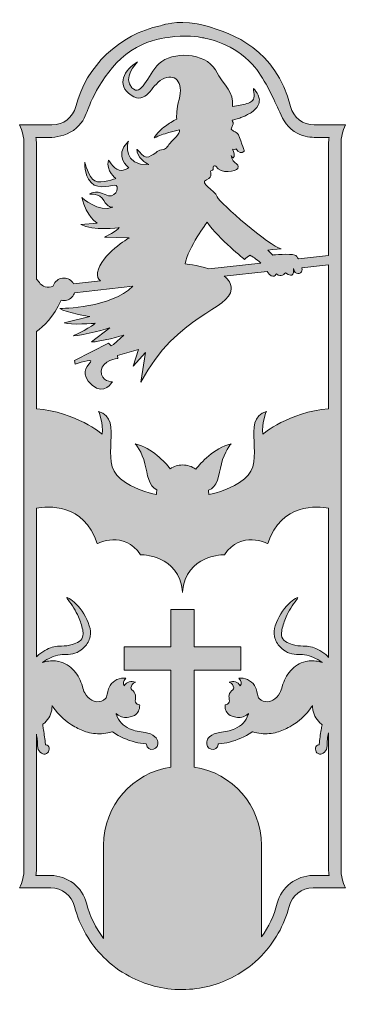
# Model space of a CAD drawing. Header units: centimetres. Extents: x 4.5 to 9.5, y -17.5 to -2.5.
import ezdxf

# ---------------------------------------------------------------- set-up
doc = ezdxf.new("R2010")
doc.units = ezdxf.units.CM
doc.header["$MEASUREMENT"] = 0
doc.layers.add('Layer 1', color=7, linetype='Continuous')

msp = doc.modelspace()

# ---------------------------------------------------------------- hatches: boundary and pattern name
at = {"layer": 'Layer 1', "true_color": 0x6870b5}
h = msp.add_hatch(color=173, dxfattribs=at)
h.dxf.hatch_style = 2
edge = h.paths.add_edge_path()
edge.add_spline(control_points=[(9.446, -9.473), (9.446, -9.473), (9.446, -8.516), (9.446, -8.516), (9.446, -8.516), (9.446, -6.267), (9.446, -6.267), (9.446, -6.267), (9.446, -6.126), (9.446, -6.126), (9.446, -6.126), (9.446, -4.412), (9.446, -4.412), (9.446, -4.311), (9.471, -4.21), (9.518, -4.12), (9.518, -4.12), (9.031, -4.12), (9.031, -4.12), (8.856, -4.12), (8.704, -4.003), (8.661, -3.833), (8.43, -2.939), (7.78, -2.708), (7.333, -2.578), (7.002, -2.482), (6.71, -2.56), (6.71, -2.56), (6.71, -2.56), (6.677, -2.573), (6.643, -2.581), (6.006, -2.713), (5.49, -3.205), (5.328, -3.833), (5.284, -4.003), (5.132, -4.12), (4.958, -4.12), (4.958, -4.12), (4.452, -4.12), (4.452, -4.12), (4.498, -4.209), (4.524, -4.31), (4.524, -4.412), (4.524, -4.412), (4.524, -6.43), (4.524, -6.43), (4.524, -6.43), (4.524, -7.434), (4.524, -7.434), (4.524, -7.434), (4.524, -8.516), (4.524, -8.516), (4.524, -8.516), (4.524, -9.474), (4.524, -9.474), (4.524, -9.474), (4.524, -15.664), (4.524, -15.664), (4.524, -15.766), (4.499, -15.866), (4.452, -15.955), (4.452, -15.955), (4.939, -15.955), (4.939, -15.955), (5.113, -15.955), (5.265, -16.073), (5.309, -16.242), (5.388, -16.549), (5.547, -16.818), (5.759, -17.03), (5.877, -17.148), (6.011, -17.247), (6.157, -17.326), (6.402, -17.458), (6.68, -17.532), (6.973, -17.533), (6.978, -17.532), (6.982, -17.532), (6.985, -17.532), (7.274, -17.531), (7.549, -17.456), (7.792, -17.326), (7.947, -17.243), (8.088, -17.135), (8.211, -17.009), (8.413, -16.8), (8.564, -16.539), (8.641, -16.242), (8.685, -16.073), (8.837, -15.955), (9.012, -15.955), (9.012, -15.955), (9.518, -15.955), (9.518, -15.955), (9.471, -15.866), (9.446, -15.765), (9.446, -15.664), (9.446, -15.664), (9.446, -9.473), (9.446, -9.473)], knot_values=[0, 0, 0, 0, 1, 1, 1, 2, 2, 2, 3, 3, 3, 4, 4, 4, 5, 5, 5, 6, 6, 6, 7, 7, 7, 8, 8, 8, 9, 9, 9, 10, 10, 10, 11, 11, 11, 12, 12, 12, 13, 13, 13, 14, 14, 14, 15, 15, 15, 16, 16, 16, 17, 17, 17, 18, 18, 18, 19, 19, 19, 20, 20, 20, 21, 21, 21, 22, 22, 22, 23, 23, 23, 24, 24, 24, 25, 25, 25, 26, 26, 26, 27, 27, 27, 28, 28, 28, 29, 29, 29, 30, 30, 30, 31, 31, 31, 32, 32, 32, 33, 33, 33, 33], degree=3, periodic=1)
edge = h.paths.add_edge_path()
edge.add_spline(control_points=[(4.958, -4.312), (5.068, -4.304), (5.217, -4.274), (5.338, -4.167), (5.449, -4.071), (5.487, -3.954), (5.514, -3.881), (5.528, -3.841), (5.75, -3.259), (6.184, -2.969), (6.409, -2.819), (6.64, -2.781), (6.761, -2.761), (7.031, -2.718), (7.245, -2.756), (7.296, -2.766), (7.392, -2.785), (7.788, -2.862), (8.071, -3.18), (8.252, -3.384), (8.388, -3.687), (8.475, -3.881), (8.525, -3.992), (8.579, -4.129), (8.721, -4.221), (8.832, -4.294), (8.951, -4.31), (9.031, -4.312), (9.031, -4.312), (9.26, -4.312), (9.26, -4.312), (9.256, -4.345), (9.254, -4.379), (9.254, -4.412), (9.254, -4.412), (9.254, -6.147), (9.254, -6.147), (9.254, -6.147), (8.786, -6.199), (8.786, -6.199), (8.769, -6.17), (8.749, -6.147), (8.727, -6.138), (8.659, -6.112), (8.388, -6.138), (8.388, -6.138), (8.388, -6.138), (8.31, -6.061), (8.31, -6.061), (8.422, -6.044), (8.515, -6.041), (8.515, -6.041), (8.339, -6), (7.565, -5.332), (7.524, -5.234), (7.484, -5.134), (7.235, -5.015), (7.356, -4.971), (7.476, -4.929), (7.396, -4.826), (7.433, -4.824), (7.468, -4.822), (7.458, -4.807), (7.459, -4.774), (7.46, -4.743), (7.5, -4.758), (7.5, -4.758), (7.583, -4.893), (7.823, -4.836), (7.842, -4.793), (7.862, -4.75), (7.84, -4.736), (7.797, -4.702), (7.76, -4.672), (7.743, -4.612), (7.74, -4.596), (7.746, -4.609), (7.769, -4.654), (7.785, -4.608), (7.803, -4.555), (7.759, -4.495), (7.759, -4.495), (7.811, -4.506), (7.819, -4.491), (7.819, -4.491), (7.844, -4.557), (7.916, -4.555), (7.936, -4.533), (7.955, -4.512), (7.941, -4.525), (7.891, -4.364), (7.841, -4.203), (7.794, -4.233), (7.768, -4.207), (7.741, -4.18), (7.73, -4.208), (7.763, -4.13), (7.778, -4.095), (7.769, -4.068), (7.754, -4.048), (7.774, -4.043), (7.794, -4.038), (7.814, -4.031), (7.814, -4.031), (7.875, -4.012), (7.875, -4.012), (7.896, -4.005), (7.916, -3.996), (7.936, -3.988), (7.956, -3.981), (7.976, -3.97), (7.996, -3.96), (7.996, -3.96), (8.027, -3.944), (8.027, -3.944), (8.037, -3.938), (8.046, -3.931), (8.056, -3.924), (8.095, -3.899), (8.134, -3.862), (8.16, -3.812), (8.173, -3.787), (8.178, -3.758), (8.178, -3.731), (8.176, -3.704), (8.17, -3.679), (8.16, -3.659), (8.14, -3.616), (8.113, -3.585), (8.085, -3.554), (8.09, -3.596), (8.099, -3.637), (8.097, -3.673), (8.096, -3.71), (8.084, -3.735), (8.064, -3.75), (8.025, -3.782), (7.952, -3.801), (7.882, -3.814), (7.842, -3.822), (7.801, -3.827), (7.76, -3.832), (7.781, -3.601), (7.645, -3.532), (7.495, -3.267), (7.335, -2.986), (6.817, -2.98), (6.624, -3.168), (6.43, -3.355), (6.354, -3.697), (6.199, -3.543), (6.052, -3.396), (6.266, -3.163), (6.286, -3.142), (6.082, -3.258), (5.946, -3.505), (6.188, -3.659), (6.43, -3.813), (6.486, -3.515), (6.673, -3.41), (6.861, -3.306), (7.005, -3.449), (6.933, -3.725), (6.893, -3.876), (6.891, -3.972), (6.895, -4.028), (6.834, -4.06), (6.775, -4.096), (6.72, -4.137), (6.686, -4.163), (6.653, -4.189), (6.625, -4.221), (6.595, -4.251), (6.567, -4.283), (6.546, -4.32), (6.622, -4.285), (6.696, -4.26), (6.772, -4.238), (6.828, -4.221), (6.884, -4.207), (6.94, -4.193), (6.946, -4.27), (6.838, -4.342), (6.792, -4.4), (6.743, -4.462), (6.731, -4.496), (6.659, -4.506), (6.588, -4.518), (6.57, -4.566), (6.464, -4.614), (6.357, -4.662), (6.25, -4.403), (6.28, -4.534), (6.281, -4.537), (6.282, -4.539), (6.282, -4.542), (6.316, -4.668), (6.464, -4.734), (6.464, -4.734), (6.053, -4.756), (6.136, -4.403), (6.144, -4.373), (5.908, -4.611), (6.151, -4.781), (6.151, -4.781), (6.151, -4.781), (6.139, -4.806), (6.041, -4.825), (5.941, -4.844), (5.837, -4.665), (5.837, -4.665), (5.788, -4.837), (5.95, -4.95), (5.95, -4.95), (5.95, -4.95), (5.726, -5.038), (5.624, -4.988), (5.522, -4.938), (5.468, -4.696), (5.468, -4.696), (5.468, -4.696), (5.448, -4.881), (5.566, -5.013), (5.684, -5.144), (5.906, -5.031), (5.956, -5.06), (6.007, -5.088), (5.943, -5.286), (5.782, -5.201), (5.622, -5.116), (5.544, -5.194), (5.544, -5.194), (5.544, -5.194), (5.699, -5.169), (5.765, -5.294), (5.821, -5.402), (5.887, -5.399), (5.905, -5.397), (5.69, -5.488), (5.42, -5.247), (5.42, -5.247), (5.494, -5.545), (5.66, -5.644), (5.66, -5.644), (5.66, -5.644), (5.408, -5.665), (5.408, -5.665), (5.586, -5.768), (6.003, -5.711), (6.003, -5.711), (5.987, -5.756), (5.772, -5.863), (5.772, -5.863), (5.772, -5.863), (6.156, -5.871), (6.156, -5.871), (6.156, -5.871), (5.722, -6.124), (5.666, -6.407), (5.654, -6.467), (5.674, -6.509), (5.713, -6.538), (5.713, -6.538), (5.295, -6.584), (5.295, -6.584), (5.295, -6.584), (5.294, -6.583), (5.294, -6.583), (5.263, -6.528), (5.205, -6.496), (5.143, -6.496), (5.08, -6.496), (5.023, -6.528), (4.991, -6.583), (4.984, -6.596), (4.978, -6.609), (4.974, -6.625), (4.934, -6.638), (4.892, -6.644), (4.851, -6.631), (4.786, -6.611), (4.765, -6.56), (4.716, -6.511), (4.716, -6.511), (4.716, -4.412), (4.716, -4.412), (4.716, -4.379), (4.714, -4.345), (4.709, -4.312), (4.709, -4.312), (4.958, -4.312), (4.958, -4.312)], knot_values=[0, 0, 0, 0, 1, 1, 1, 2, 2, 2, 3, 3, 3, 4, 4, 4, 5, 5, 5, 6, 6, 6, 7, 7, 7, 8, 8, 8, 9, 9, 9, 10, 10, 10, 11, 11, 11, 12, 12, 12, 13, 13, 13, 14, 14, 14, 15, 15, 15, 16, 16, 16, 17, 17, 17, 18, 18, 18, 19, 19, 19, 20, 20, 20, 21, 21, 21, 22, 22, 22, 23, 23, 23, 24, 24, 24, 25, 25, 25, 26, 26, 26, 27, 27, 27, 28, 28, 28, 29, 29, 29, 30, 30, 30, 31, 31, 31, 32, 32, 32, 33, 33, 33, 34, 34, 34, 35, 35, 35, 36, 36, 36, 37, 37, 37, 38, 38, 38, 39, 39, 39, 40, 40, 40, 41, 41, 41, 42, 42, 42, 43, 43, 43, 44, 44, 44, 45, 45, 45, 46, 46, 46, 47, 47, 47, 48, 48, 48, 49, 49, 49, 50, 50, 50, 51, 51, 51, 52, 52, 52, 53, 53, 53, 54, 54, 54, 55, 55, 55, 56, 56, 56, 57, 57, 57, 58, 58, 58, 59, 59, 59, 60, 60, 60, 61, 61, 61, 62, 62, 62, 63, 63, 63, 64, 64, 64, 65, 65, 65, 66, 66, 66, 67, 67, 67, 68, 68, 68, 69, 69, 69, 70, 70, 70, 71, 71, 71, 72, 72, 72, 73, 73, 73, 74, 74, 74, 75, 75, 75, 76, 76, 76, 77, 77, 77, 78, 78, 78, 79, 79, 79, 80, 80, 80, 81, 81, 81, 82, 82, 82, 83, 83, 83, 84, 84, 84, 85, 85, 85, 86, 86, 86, 87, 87, 87, 88, 88, 88, 89, 89, 89, 90, 90, 90, 91, 91, 91, 92, 92, 92, 93, 93, 93, 94, 94, 94, 95, 95, 95, 96, 96, 96, 97, 97, 97, 97], degree=3, periodic=1)
edge = h.paths.add_edge_path()
edge.add_spline(control_points=[(8.199, -6.264), (8.199, -6.264), (7.394, -6.352), (7.394, -6.352), (7.211, -6.294), (7.024, -6.275), (7.024, -6.275), (7.074, -6.022), (7.366, -5.63), (7.366, -5.63), (7.556, -5.895), (7.949, -6.206), (7.949, -6.206), (7.971, -6.181), (8.001, -6.16), (8.036, -6.141), (8.061, -6.155), (8.131, -6.198), (8.199, -6.264)], knot_values=[0, 0, 0, 0, 1, 1, 1, 2, 2, 2, 3, 3, 3, 4, 4, 4, 5, 5, 5, 6, 6, 6, 6], degree=3, periodic=1)
edge = h.paths.add_edge_path()
edge.add_spline(control_points=[(4.716, -7.326), (4.83, -7.247), (4.981, -7.104), (5.099, -6.838), (5.113, -6.842), (5.127, -6.844), (5.143, -6.844), (5.205, -6.844), (5.263, -6.811), (5.294, -6.757), (5.301, -6.746), (5.305, -6.734), (5.309, -6.722), (5.309, -6.722), (6.216, -6.623), (6.216, -6.623), (5.872, -6.962), (5.112, -6.966), (5.079, -6.966), (5.176, -7.032), (5.546, -7.092), (5.546, -7.092), (5.546, -7.092), (5.149, -7.191), (5.149, -7.191), (5.232, -7.226), (5.629, -7.197), (5.629, -7.197), (5.616, -7.233), (5.294, -7.39), (5.294, -7.39), (5.435, -7.39), (5.857, -7.269), (5.857, -7.269), (5.857, -7.269), (5.573, -7.484), (5.573, -7.484), (5.693, -7.491), (6.073, -7.381), (6.073, -7.381), (6.073, -7.381), (5.916, -7.526), (5.916, -7.526), (5.916, -7.526), (5.877, -7.545), (5.877, -7.545), (5.877, -7.545), (5.838, -7.506), (5.838, -7.506), (5.838, -7.506), (5.306, -7.775), (5.306, -7.775), (5.306, -7.775), (5.321, -7.832), (5.321, -7.832), (5.321, -7.832), (5.615, -7.723), (5.554, -7.801), (5.494, -7.88), (5.391, -7.983), (5.581, -8.155), (5.772, -8.326), (5.896, -8.105), (5.896, -8.105), (5.896, -8.105), (5.716, -8.103), (5.724, -7.935), (5.732, -7.768), (5.981, -7.742), (5.981, -7.742), (5.981, -7.742), (5.978, -7.695), (5.978, -7.695), (5.978, -7.695), (6.301, -7.604), (6.301, -7.604), (6.301, -7.604), (6.219, -7.861), (6.219, -7.861), (6.219, -7.861), (6.408, -7.65), (6.408, -7.65), (6.408, -7.65), (6.338, -8.11), (6.338, -8.11), (6.905, -7.046), (7.724, -6.99), (7.741, -6.667), (7.745, -6.585), (7.7, -6.519), (7.631, -6.467), (7.631, -6.467), (8.301, -6.392), (8.301, -6.392), (8.389, -6.536), (8.446, -6.427), (8.446, -6.427), (8.515, -6.502), (8.582, -6.413), (8.582, -6.413), (8.723, -6.519), (8.712, -6.38), (8.707, -6.347), (8.707, -6.347), (8.708, -6.347), (8.708, -6.347), (8.731, -6.459), (8.826, -6.431), (8.839, -6.383), (8.842, -6.371), (8.841, -6.354), (8.837, -6.334), (8.837, -6.334), (9.254, -6.288), (9.254, -6.288), (9.254, -6.288), (9.254, -8.521), (9.254, -8.521), (8.639, -8.573), (8.233, -8.915), (8.233, -8.915), (8.207, -8.755), (8.288, -8.563), (8.288, -8.563), (7.874, -8.691), (8.302, -9.336), (7.948, -9.608), (7.739, -9.769), (7.53, -9.829), (7.393, -9.851), (7.392, -9.828), (7.39, -9.806), (7.387, -9.785), (7.526, -9.749), (7.551, -9.545), (7.59, -9.378), (7.632, -9.192), (7.74, -9.065), (7.74, -9.065), (7.467, -9.139), (7.271, -9.359), (7.191, -9.459), (7.131, -9.418), (7.061, -9.394), (6.986, -9.394), (6.917, -9.394), (6.851, -9.415), (6.793, -9.452), (6.711, -9.347), (6.517, -9.137), (6.251, -9.065), (6.251, -9.065), (6.36, -9.192), (6.402, -9.378), (6.438, -9.538), (6.463, -9.731), (6.588, -9.779), (6.583, -9.803), (6.581, -9.827), (6.581, -9.851), (6.444, -9.83), (6.233, -9.77), (6.022, -9.608), (5.668, -9.336), (6.096, -8.691), (5.682, -8.563), (5.682, -8.563), (5.763, -8.755), (5.737, -8.915), (5.737, -8.915), (5.331, -8.573), (4.716, -8.521), (4.716, -8.521), (4.716, -7.326), (4.716, -7.326)], knot_values=[0, 0, 0, 0, 1, 1, 1, 2, 2, 2, 3, 3, 3, 4, 4, 4, 5, 5, 5, 6, 6, 6, 7, 7, 7, 8, 8, 8, 9, 9, 9, 10, 10, 10, 11, 11, 11, 12, 12, 12, 13, 13, 13, 14, 14, 14, 15, 15, 15, 16, 16, 16, 17, 17, 17, 18, 18, 18, 19, 19, 19, 20, 20, 20, 21, 21, 21, 22, 22, 22, 23, 23, 23, 24, 24, 24, 25, 25, 25, 26, 26, 26, 27, 27, 27, 28, 28, 28, 29, 29, 29, 30, 30, 30, 31, 31, 31, 32, 32, 32, 33, 33, 33, 34, 34, 34, 35, 35, 35, 36, 36, 36, 37, 37, 37, 38, 38, 38, 39, 39, 39, 40, 40, 40, 41, 41, 41, 42, 42, 42, 43, 43, 43, 44, 44, 44, 45, 45, 45, 46, 46, 46, 47, 47, 47, 48, 48, 48, 49, 49, 49, 50, 50, 50, 51, 51, 51, 52, 52, 52, 53, 53, 53, 54, 54, 54, 55, 55, 55, 56, 56, 56, 57, 57, 57, 58, 58, 58, 58], degree=3, periodic=1)
edge = h.paths.add_edge_path()
edge.add_spline(control_points=[(9.012, -15.763), (8.75, -15.763), (8.521, -15.941), (8.456, -16.194), (8.406, -16.386), (8.322, -16.562), (8.211, -16.714), (8.211, -16.714), (8.211, -15.293), (8.211, -15.293), (8.211, -14.678), (7.757, -14.168), (7.166, -14.08), (7.166, -14.08), (7.166, -12.578), (7.166, -12.578), (7.166, -12.578), (7.89, -12.578), (7.89, -12.578), (7.89, -12.578), (7.89, -12.216), (7.89, -12.216), (7.89, -12.216), (7.166, -12.216), (7.166, -12.216), (7.166, -12.216), (7.166, -11.638), (7.166, -11.638), (7.166, -11.638), (6.804, -11.638), (6.804, -11.638), (6.804, -11.638), (6.804, -12.216), (6.804, -12.216), (6.804, -12.216), (6.08, -12.216), (6.08, -12.216), (6.08, -12.216), (6.08, -12.578), (6.08, -12.578), (6.08, -12.578), (6.804, -12.578), (6.804, -12.578), (6.804, -12.578), (6.804, -14.08), (6.804, -14.08), (6.213, -14.168), (5.759, -14.678), (5.759, -15.293), (5.759, -15.293), (5.759, -16.738), (5.759, -16.738), (5.638, -16.58), (5.547, -16.396), (5.495, -16.194), (5.429, -15.941), (5.2, -15.763), (4.939, -15.763), (4.939, -15.763), (4.709, -15.763), (4.709, -15.763), (4.714, -15.731), (4.716, -15.697), (4.716, -15.664), (4.716, -15.664), (4.716, -13.572), (4.716, -13.572), (4.722, -13.597), (4.727, -13.623), (4.729, -13.65), (4.733, -13.694), (4.732, -13.738), (4.739, -13.781), (4.745, -13.819), (4.762, -13.848), (4.797, -13.866), (4.808, -13.872), (4.82, -13.875), (4.832, -13.879), (4.839, -13.879), (4.847, -13.879), (4.854, -13.879), (4.867, -13.874), (4.881, -13.871), (4.891, -13.859), (4.908, -13.837), (4.916, -13.812), (4.913, -13.784), (4.91, -13.758), (4.893, -13.741), (4.867, -13.737), (4.859, -13.736), (4.857, -13.734), (4.856, -13.726), (4.849, -13.651), (4.839, -13.577), (4.827, -13.503), (4.822, -13.477), (4.818, -13.452), (4.814, -13.426), (4.813, -13.42), (4.813, -13.416), (4.819, -13.413), (4.892, -13.359), (4.938, -13.287), (4.954, -13.197), (4.958, -13.174), (4.959, -13.152), (4.959, -13.127), (4.965, -13.135), (4.97, -13.14), (4.974, -13.147), (5.063, -13.277), (5.176, -13.38), (5.314, -13.456), (5.377, -13.491), (5.442, -13.522), (5.512, -13.541), (5.594, -13.563), (5.676, -13.569), (5.76, -13.56), (5.803, -13.555), (5.845, -13.547), (5.886, -13.534), (5.895, -13.531), (5.9, -13.534), (5.906, -13.538), (6.011, -13.611), (6.126, -13.663), (6.251, -13.694), (6.306, -13.707), (6.361, -13.716), (6.416, -13.719), (6.422, -13.72), (6.426, -13.72), (6.426, -13.728), (6.427, -13.791), (6.479, -13.819), (6.534, -13.803), (6.587, -13.787), (6.608, -13.743), (6.603, -13.69), (6.6, -13.657), (6.582, -13.632), (6.558, -13.612), (6.514, -13.574), (6.464, -13.552), (6.407, -13.545), (6.323, -13.536), (6.241, -13.518), (6.164, -13.485), (6.063, -13.442), (5.994, -13.368), (5.958, -13.264), (5.957, -13.26), (5.954, -13.256), (5.956, -13.251), (5.969, -13.262), (5.981, -13.273), (5.996, -13.281), (6.052, -13.314), (6.111, -13.321), (6.174, -13.302), (6.195, -13.295), (6.218, -13.291), (6.238, -13.279), (6.295, -13.243), (6.321, -13.19), (6.32, -13.124), (6.319, -13.118), (6.317, -13.116), (6.313, -13.115), (6.302, -13.113), (6.292, -13.109), (6.282, -13.103), (6.256, -13.088), (6.247, -13.065), (6.253, -13.031), (6.257, -13.01), (6.26, -12.988), (6.255, -12.967), (6.248, -12.931), (6.226, -12.904), (6.198, -12.883), (6.185, -12.874), (6.183, -12.865), (6.185, -12.851), (6.19, -12.811), (6.211, -12.783), (6.249, -12.767), (6.25, -12.766), (6.251, -12.765), (6.255, -12.764), (6.221, -12.751), (6.189, -12.748), (6.157, -12.758), (6.124, -12.768), (6.1, -12.79), (6.082, -12.818), (6.057, -12.786), (6.063, -12.747), (6.103, -12.704), (6.091, -12.703), (6.081, -12.702), (6.072, -12.702), (5.975, -12.7), (5.883, -12.758), (5.845, -12.847), (5.834, -12.874), (5.828, -12.903), (5.82, -12.932), (5.813, -12.957), (5.805, -12.983), (5.798, -13.008), (5.797, -13.012), (5.795, -13.016), (5.792, -13.019), (5.751, -13.051), (5.706, -13.07), (5.653, -13.067), (5.626, -13.065), (5.602, -13.056), (5.578, -13.043), (5.531, -13.016), (5.492, -12.98), (5.467, -12.931), (5.45, -12.899), (5.439, -12.864), (5.43, -12.829), (5.405, -12.738), (5.364, -12.657), (5.302, -12.586), (5.238, -12.514), (5.161, -12.463), (5.066, -12.442), (4.996, -12.426), (4.926, -12.429), (4.857, -12.445), (4.841, -12.449), (4.826, -12.454), (4.809, -12.457), (4.812, -12.455), (4.815, -12.453), (4.817, -12.451), (4.899, -12.394), (4.988, -12.356), (5.086, -12.34), (5.127, -12.333), (5.168, -12.332), (5.209, -12.332), (5.311, -12.332), (5.393, -12.289), (5.463, -12.218), (5.507, -12.173), (5.537, -12.12), (5.55, -12.057), (5.561, -12), (5.556, -11.943), (5.538, -11.888), (5.494, -11.758), (5.427, -11.642), (5.328, -11.547), (5.296, -11.516), (5.263, -11.487), (5.224, -11.464), (5.217, -11.46), (5.209, -11.456), (5.201, -11.453), (5.197, -11.452), (5.194, -11.451), (5.191, -11.453), (5.188, -11.456), (5.191, -11.46), (5.192, -11.463), (5.197, -11.47), (5.203, -11.478), (5.208, -11.486), (5.272, -11.568), (5.328, -11.655), (5.37, -11.752), (5.398, -11.817), (5.422, -11.883), (5.435, -11.954), (5.44, -11.982), (5.442, -12.01), (5.44, -12.038), (5.437, -12.08), (5.415, -12.11), (5.381, -12.132), (5.349, -12.154), (5.311, -12.165), (5.274, -12.178), (5.219, -12.196), (5.163, -12.205), (5.104, -12.203), (5.025, -12.2), (4.951, -12.221), (4.88, -12.255), (4.836, -12.276), (4.794, -12.303), (4.755, -12.334), (4.74, -12.346), (4.729, -12.36), (4.716, -12.373), (4.716, -12.373), (4.716, -10.064), (4.716, -10.064), (4.887, -10.032), (5.454, -9.981), (5.661, -10.614), (5.661, -10.614), (6.079, -10.4), (6.334, -10.787), (6.334, -10.787), (6.932, -10.778), (6.985, -11.362), (6.985, -11.362), (6.985, -11.367), (6.985, -11.367), (6.985, -11.369), (6.985, -11.371), (6.985, -11.373), (6.985, -11.373), (6.985, -11.362), (6.985, -11.362), (7.038, -10.778), (7.636, -10.787), (7.636, -10.787), (7.891, -10.4), (8.309, -10.614), (8.309, -10.614), (8.516, -9.98), (9.085, -10.033), (9.254, -10.064), (9.254, -10.064), (9.254, -12.379), (9.254, -12.379), (9.239, -12.364), (9.226, -12.348), (9.209, -12.334), (9.171, -12.303), (9.129, -12.276), (9.084, -12.255), (9.013, -12.221), (8.939, -12.2), (8.86, -12.203), (8.802, -12.205), (8.745, -12.196), (8.69, -12.178), (8.653, -12.165), (8.616, -12.154), (8.583, -12.132), (8.549, -12.11), (8.527, -12.08), (8.524, -12.038), (8.522, -12.01), (8.524, -11.982), (8.529, -11.954), (8.542, -11.883), (8.566, -11.817), (8.594, -11.752), (8.636, -11.655), (8.692, -11.568), (8.756, -11.486), (8.762, -11.478), (8.767, -11.47), (8.772, -11.463), (8.773, -11.46), (8.776, -11.456), (8.773, -11.453), (8.771, -11.451), (8.767, -11.452), (8.764, -11.453), (8.755, -11.456), (8.747, -11.46), (8.74, -11.464), (8.701, -11.487), (8.668, -11.516), (8.636, -11.547), (8.537, -11.642), (8.47, -11.758), (8.426, -11.888), (8.408, -11.943), (8.403, -12), (8.414, -12.057), (8.427, -12.12), (8.457, -12.173), (8.501, -12.218), (8.571, -12.289), (8.653, -12.332), (8.755, -12.332), (8.796, -12.332), (8.838, -12.333), (8.879, -12.34), (8.976, -12.356), (9.065, -12.394), (9.147, -12.451), (9.15, -12.453), (9.152, -12.455), (9.155, -12.457), (9.139, -12.454), (9.123, -12.449), (9.107, -12.445), (9.038, -12.429), (8.968, -12.426), (8.898, -12.442), (8.803, -12.463), (8.726, -12.514), (8.663, -12.586), (8.601, -12.657), (8.559, -12.738), (8.534, -12.829), (8.525, -12.864), (8.514, -12.899), (8.497, -12.931), (8.472, -12.98), (8.433, -13.016), (8.386, -13.043), (8.363, -13.056), (8.338, -13.065), (8.311, -13.067), (8.258, -13.07), (8.213, -13.051), (8.173, -13.019), (8.169, -13.016), (8.167, -13.012), (8.166, -13.008), (8.159, -12.983), (8.151, -12.957), (8.144, -12.932), (8.136, -12.903), (8.13, -12.874), (8.119, -12.847), (8.081, -12.758), (7.989, -12.7), (7.893, -12.702), (7.883, -12.702), (7.873, -12.703), (7.862, -12.704), (7.901, -12.747), (7.908, -12.786), (7.882, -12.818), (7.864, -12.79), (7.84, -12.768), (7.807, -12.758), (7.775, -12.748), (7.743, -12.751), (7.71, -12.764), (7.713, -12.765), (7.714, -12.766), (7.716, -12.767), (7.753, -12.783), (7.774, -12.811), (7.78, -12.851), (7.782, -12.865), (7.779, -12.874), (7.767, -12.883), (7.738, -12.904), (7.716, -12.931), (7.709, -12.967), (7.704, -12.988), (7.708, -13.01), (7.711, -13.031), (7.717, -13.065), (7.708, -13.088), (7.682, -13.103), (7.673, -13.109), (7.662, -13.113), (7.651, -13.115), (7.647, -13.116), (7.645, -13.118), (7.645, -13.124), (7.643, -13.19), (7.669, -13.243), (7.726, -13.279), (7.746, -13.291), (7.769, -13.295), (7.791, -13.302), (7.853, -13.321), (7.912, -13.314), (7.968, -13.281), (7.983, -13.273), (7.996, -13.262), (8.009, -13.251), (8.01, -13.256), (8.007, -13.26), (8.006, -13.264), (7.97, -13.368), (7.901, -13.442), (7.8, -13.485), (7.723, -13.518), (7.641, -13.536), (7.558, -13.545), (7.5, -13.552), (7.45, -13.574), (7.406, -13.612), (7.382, -13.632), (7.364, -13.657), (7.361, -13.69), (7.356, -13.743), (7.377, -13.787), (7.43, -13.803), (7.486, -13.819), (7.537, -13.791), (7.538, -13.728), (7.538, -13.72), (7.542, -13.72), (7.548, -13.719), (7.603, -13.716), (7.659, -13.707), (7.713, -13.694), (7.838, -13.663), (7.953, -13.611), (8.059, -13.538), (8.064, -13.534), (8.07, -13.531), (8.078, -13.534), (8.119, -13.547), (8.161, -13.555), (8.204, -13.56), (8.288, -13.569), (8.37, -13.563), (8.452, -13.541), (8.522, -13.522), (8.587, -13.491), (8.65, -13.456), (8.788, -13.38), (8.901, -13.277), (8.99, -13.147), (8.994, -13.14), (8.999, -13.135), (9.005, -13.127), (9.005, -13.152), (9.006, -13.174), (9.01, -13.197), (9.026, -13.287), (9.072, -13.359), (9.145, -13.413), (9.151, -13.416), (9.152, -13.42), (9.151, -13.426), (9.146, -13.452), (9.142, -13.477), (9.138, -13.503), (9.125, -13.577), (9.116, -13.651), (9.108, -13.726), (9.107, -13.734), (9.105, -13.736), (9.097, -13.737), (9.072, -13.741), (9.054, -13.758), (9.051, -13.784), (9.048, -13.812), (9.056, -13.837), (9.073, -13.859), (9.083, -13.871), (9.097, -13.874), (9.11, -13.879), (9.117, -13.879), (9.125, -13.879), (9.132, -13.879), (9.144, -13.875), (9.156, -13.872), (9.167, -13.866), (9.202, -13.848), (9.22, -13.819), (9.226, -13.781), (9.232, -13.738), (9.231, -13.694), (9.235, -13.65), (9.238, -13.615), (9.245, -13.581), (9.254, -13.549), (9.254, -13.549), (9.254, -15.664), (9.254, -15.664), (9.254, -15.697), (9.256, -15.73), (9.26, -15.763), (9.26, -15.763), (9.012, -15.763), (9.012, -15.763)], knot_values=[0, 0, 0, 0, 1, 1, 1, 2, 2, 2, 3, 3, 3, 4, 4, 4, 5, 5, 5, 6, 6, 6, 7, 7, 7, 8, 8, 8, 9, 9, 9, 10, 10, 10, 11, 11, 11, 12, 12, 12, 13, 13, 13, 14, 14, 14, 15, 15, 15, 16, 16, 16, 17, 17, 17, 18, 18, 18, 19, 19, 19, 20, 20, 20, 21, 21, 21, 22, 22, 22, 23, 23, 23, 24, 24, 24, 25, 25, 25, 26, 26, 26, 27, 27, 27, 28, 28, 28, 29, 29, 29, 30, 30, 30, 31, 31, 31, 32, 32, 32, 33, 33, 33, 34, 34, 34, 35, 35, 35, 36, 36, 36, 37, 37, 37, 38, 38, 38, 39, 39, 39, 40, 40, 40, 41, 41, 41, 42, 42, 42, 43, 43, 43, 44, 44, 44, 45, 45, 45, 46, 46, 46, 47, 47, 47, 48, 48, 48, 49, 49, 49, 50, 50, 50, 51, 51, 51, 52, 52, 52, 53, 53, 53, 54, 54, 54, 55, 55, 55, 56, 56, 56, 57, 57, 57, 58, 58, 58, 59, 59, 59, 60, 60, 60, 61, 61, 61, 62, 62, 62, 63, 63, 63, 64, 64, 64, 65, 65, 65, 66, 66, 66, 67, 67, 67, 68, 68, 68, 69, 69, 69, 70, 70, 70, 71, 71, 71, 72, 72, 72, 73, 73, 73, 74, 74, 74, 75, 75, 75, 76, 76, 76, 77, 77, 77, 78, 78, 78, 79, 79, 79, 80, 80, 80, 81, 81, 81, 82, 82, 82, 83, 83, 83, 84, 84, 84, 85, 85, 85, 86, 86, 86, 87, 87, 87, 88, 88, 88, 89, 89, 89, 90, 90, 90, 91, 91, 91, 92, 92, 92, 93, 93, 93, 94, 94, 94, 95, 95, 95, 96, 96, 96, 97, 97, 97, 98, 98, 98, 99, 99, 99, 100, 100, 100, 101, 101, 101, 102, 102, 102, 103, 103, 103, 104, 104, 104, 105, 105, 105, 106, 106, 106, 107, 107, 107, 108, 108, 108, 109, 109, 109, 110, 110, 110, 111, 111, 111, 112, 112, 112, 113, 113, 113, 114, 114, 114, 115, 115, 115, 116, 116, 116, 117, 117, 117, 118, 118, 118, 119, 119, 119, 120, 120, 120, 121, 121, 121, 122, 122, 122, 123, 123, 123, 124, 124, 124, 125, 125, 125, 126, 126, 126, 127, 127, 127, 128, 128, 128, 129, 129, 129, 130, 130, 130, 131, 131, 131, 132, 132, 132, 133, 133, 133, 134, 134, 134, 135, 135, 135, 136, 136, 136, 137, 137, 137, 138, 138, 138, 139, 139, 139, 140, 140, 140, 141, 141, 141, 142, 142, 142, 143, 143, 143, 144, 144, 144, 145, 145, 145, 146, 146, 146, 147, 147, 147, 148, 148, 148, 149, 149, 149, 150, 150, 150, 151, 151, 151, 152, 152, 152, 153, 153, 153, 154, 154, 154, 155, 155, 155, 156, 156, 156, 157, 157, 157, 158, 158, 158, 159, 159, 159, 160, 160, 160, 161, 161, 161, 162, 162, 162, 163, 163, 163, 164, 164, 164, 165, 165, 165, 166, 166, 166, 167, 167, 167, 168, 168, 168, 169, 169, 169, 170, 170, 170, 171, 171, 171, 172, 172, 172, 173, 173, 173, 174, 174, 174, 175, 175, 175, 176, 176, 176, 177, 177, 177, 178, 178, 178, 179, 179, 179, 180, 180, 180, 181, 181, 181, 182, 182, 182, 183, 183, 183, 184, 184, 184, 185, 185, 185, 186, 186, 186, 187, 187, 187, 188, 188, 188, 189, 189, 189, 190, 190, 190, 191, 191, 191, 192, 192, 192, 193, 193, 193, 194, 194, 194, 194], degree=3, periodic=1)

# ---------------------------------------------------------------- linework, layer by layer
at = {"layer": 'Layer 1', "lineweight": 0}
for points, knots in [([(9.446, -9.473), (9.446, -9.473), (9.446, -8.516), (9.446, -8.516), (9.446, -8.516), (9.446, -6.267), (9.446, -6.267), (9.446, -6.267), (9.446, -6.126), (9.446, -6.126), (9.446, -6.126), (9.446, -4.412), (9.446, -4.412), (9.446, -4.311), (9.471, -4.21), (9.518, -4.12), (9.518, -4.12), (9.031, -4.12), (9.031, -4.12), (8.856, -4.12), (8.704, -4.003), (8.661, -3.833), (8.43, -2.939), (7.78, -2.708), (7.333, -2.578), (7.002, -2.482), (6.71, -2.56), (6.71, -2.56), (6.71, -2.56), (6.677, -2.573), (6.643, -2.581), (6.006, -2.713), (5.49, -3.205), (5.328, -3.833), (5.284, -4.003), (5.132, -4.12), (4.958, -4.12), (4.958, -4.12), (4.452, -4.12), (4.452, -4.12), (4.498, -4.209), (4.524, -4.31), (4.524, -4.412), (4.524, -4.412), (4.524, -6.43), (4.524, -6.43), (4.524, -6.43), (4.524, -7.434), (4.524, -7.434), (4.524, -7.434), (4.524, -8.516), (4.524, -8.516), (4.524, -8.516), (4.524, -9.474), (4.524, -9.474), (4.524, -9.474), (4.524, -15.664), (4.524, -15.664), (4.524, -15.766), (4.499, -15.866), (4.452, -15.955), (4.452, -15.955), (4.939, -15.955), (4.939, -15.955), (5.113, -15.955), (5.265, -16.073), (5.309, -16.242), (5.388, -16.549), (5.547, -16.818), (5.759, -17.03), (5.877, -17.148), (6.011, -17.247), (6.157, -17.326), (6.402, -17.458), (6.68, -17.532), (6.973, -17.533), (6.978, -17.532), (6.982, -17.532), (6.985, -17.532), (7.274, -17.531), (7.549, -17.456), (7.792, -17.326), (7.947, -17.243), (8.088, -17.135), (8.211, -17.009), (8.413, -16.8), (8.564, -16.539), (8.641, -16.242), (8.685, -16.073), (8.837, -15.955), (9.012, -15.955), (9.012, -15.955), (9.518, -15.955), (9.518, -15.955), (9.471, -15.866), (9.446, -15.765), (9.446, -15.664), (9.446, -15.664), (9.446, -9.473), (9.446, -9.473)], [0, 0, 0, 0, 1, 1, 1, 2, 2, 2, 3, 3, 3, 4, 4, 4, 5, 5, 5, 6, 6, 6, 7, 7, 7, 8, 8, 8, 9, 9, 9, 10, 10, 10, 11, 11, 11, 12, 12, 12, 13, 13, 13, 14, 14, 14, 15, 15, 15, 16, 16, 16, 17, 17, 17, 18, 18, 18, 19, 19, 19, 20, 20, 20, 21, 21, 21, 22, 22, 22, 23, 23, 23, 24, 24, 24, 25, 25, 25, 26, 26, 26, 27, 27, 27, 28, 28, 28, 29, 29, 29, 30, 30, 30, 31, 31, 31, 32, 32, 32, 33, 33, 33, 33]), ([(4.958, -4.312), (5.068, -4.304), (5.217, -4.274), (5.338, -4.167), (5.449, -4.071), (5.487, -3.954), (5.514, -3.881), (5.528, -3.841), (5.75, -3.259), (6.184, -2.969), (6.409, -2.819), (6.64, -2.781), (6.761, -2.761), (7.031, -2.718), (7.245, -2.756), (7.296, -2.766), (7.392, -2.785), (7.788, -2.862), (8.071, -3.18), (8.252, -3.384), (8.388, -3.687), (8.475, -3.881), (8.525, -3.992), (8.579, -4.129), (8.721, -4.221), (8.832, -4.294), (8.951, -4.31), (9.031, -4.312), (9.031, -4.312), (9.26, -4.312), (9.26, -4.312), (9.256, -4.345), (9.254, -4.379), (9.254, -4.412), (9.254, -4.412), (9.254, -6.147), (9.254, -6.147), (9.254, -6.147), (8.786, -6.199), (8.786, -6.199), (8.769, -6.17), (8.749, -6.147), (8.727, -6.138), (8.659, -6.112), (8.388, -6.138), (8.388, -6.138), (8.388, -6.138), (8.31, -6.061), (8.31, -6.061), (8.422, -6.044), (8.515, -6.041), (8.515, -6.041), (8.339, -6), (7.565, -5.332), (7.524, -5.234), (7.484, -5.134), (7.235, -5.015), (7.356, -4.971), (7.476, -4.929), (7.396, -4.826), (7.433, -4.824), (7.468, -4.822), (7.458, -4.807), (7.459, -4.774), (7.46, -4.743), (7.5, -4.758), (7.5, -4.758), (7.583, -4.893), (7.823, -4.836), (7.842, -4.793), (7.862, -4.75), (7.84, -4.736), (7.797, -4.702), (7.76, -4.672), (7.743, -4.612), (7.74, -4.596), (7.746, -4.609), (7.769, -4.654), (7.785, -4.608), (7.803, -4.555), (7.759, -4.495), (7.759, -4.495), (7.811, -4.506), (7.819, -4.491), (7.819, -4.491), (7.844, -4.557), (7.916, -4.555), (7.936, -4.533), (7.955, -4.512), (7.941, -4.525), (7.891, -4.364), (7.841, -4.203), (7.794, -4.233), (7.768, -4.207), (7.741, -4.18), (7.73, -4.208), (7.763, -4.13), (7.778, -4.095), (7.769, -4.068), (7.754, -4.048), (7.774, -4.043), (7.794, -4.038), (7.814, -4.031), (7.814, -4.031), (7.875, -4.012), (7.875, -4.012), (7.896, -4.005), (7.916, -3.996), (7.936, -3.988), (7.956, -3.981), (7.976, -3.97), (7.996, -3.96), (7.996, -3.96), (8.027, -3.944), (8.027, -3.944), (8.037, -3.938), (8.046, -3.931), (8.056, -3.924), (8.095, -3.899), (8.134, -3.862), (8.16, -3.812), (8.173, -3.787), (8.178, -3.758), (8.178, -3.731), (8.176, -3.704), (8.17, -3.679), (8.16, -3.659), (8.14, -3.616), (8.113, -3.585), (8.085, -3.554), (8.09, -3.596), (8.099, -3.637), (8.097, -3.673), (8.096, -3.71), (8.084, -3.735), (8.064, -3.75), (8.025, -3.782), (7.952, -3.801), (7.882, -3.814), (7.842, -3.822), (7.801, -3.827), (7.76, -3.832), (7.781, -3.601), (7.645, -3.532), (7.495, -3.267), (7.335, -2.986), (6.817, -2.98), (6.624, -3.168), (6.43, -3.355), (6.354, -3.697), (6.199, -3.543), (6.052, -3.396), (6.266, -3.163), (6.286, -3.142), (6.082, -3.258), (5.946, -3.505), (6.188, -3.659), (6.43, -3.813), (6.486, -3.515), (6.673, -3.41), (6.861, -3.306), (7.005, -3.449), (6.933, -3.725), (6.893, -3.876), (6.891, -3.972), (6.895, -4.028), (6.834, -4.06), (6.775, -4.096), (6.72, -4.137), (6.686, -4.163), (6.653, -4.189), (6.625, -4.221), (6.595, -4.251), (6.567, -4.283), (6.546, -4.32), (6.622, -4.285), (6.696, -4.26), (6.772, -4.238), (6.828, -4.221), (6.884, -4.207), (6.94, -4.193), (6.946, -4.27), (6.838, -4.342), (6.792, -4.4), (6.743, -4.462), (6.731, -4.496), (6.659, -4.506), (6.588, -4.518), (6.57, -4.566), (6.464, -4.614), (6.357, -4.662), (6.25, -4.403), (6.28, -4.534), (6.281, -4.537), (6.282, -4.539), (6.282, -4.542), (6.316, -4.668), (6.464, -4.734), (6.464, -4.734), (6.053, -4.756), (6.136, -4.403), (6.144, -4.373), (5.908, -4.611), (6.151, -4.781), (6.151, -4.781), (6.151, -4.781), (6.139, -4.806), (6.041, -4.825), (5.941, -4.844), (5.837, -4.665), (5.837, -4.665), (5.788, -4.837), (5.95, -4.95), (5.95, -4.95), (5.95, -4.95), (5.726, -5.038), (5.624, -4.988), (5.522, -4.938), (5.468, -4.696), (5.468, -4.696), (5.468, -4.696), (5.448, -4.881), (5.566, -5.013), (5.684, -5.144), (5.906, -5.031), (5.956, -5.06), (6.007, -5.088), (5.943, -5.286), (5.782, -5.201), (5.622, -5.116), (5.544, -5.194), (5.544, -5.194), (5.544, -5.194), (5.699, -5.169), (5.765, -5.294), (5.821, -5.402), (5.887, -5.399), (5.905, -5.397), (5.69, -5.488), (5.42, -5.247), (5.42, -5.247), (5.494, -5.545), (5.66, -5.644), (5.66, -5.644), (5.66, -5.644), (5.408, -5.665), (5.408, -5.665), (5.586, -5.768), (6.003, -5.711), (6.003, -5.711), (5.987, -5.756), (5.772, -5.863), (5.772, -5.863), (5.772, -5.863), (6.156, -5.871), (6.156, -5.871), (6.156, -5.871), (5.722, -6.124), (5.666, -6.407), (5.654, -6.467), (5.674, -6.509), (5.713, -6.538), (5.713, -6.538), (5.295, -6.584), (5.295, -6.584), (5.295, -6.584), (5.294, -6.583), (5.294, -6.583), (5.263, -6.528), (5.205, -6.496), (5.143, -6.496), (5.08, -6.496), (5.023, -6.528), (4.991, -6.583), (4.984, -6.596), (4.978, -6.609), (4.974, -6.625), (4.934, -6.638), (4.892, -6.644), (4.851, -6.631), (4.786, -6.611), (4.765, -6.56), (4.716, -6.511), (4.716, -6.511), (4.716, -4.412), (4.716, -4.412), (4.716, -4.379), (4.714, -4.345), (4.709, -4.312), (4.709, -4.312), (4.958, -4.312), (4.958, -4.312)], [0, 0, 0, 0, 1, 1, 1, 2, 2, 2, 3, 3, 3, 4, 4, 4, 5, 5, 5, 6, 6, 6, 7, 7, 7, 8, 8, 8, 9, 9, 9, 10, 10, 10, 11, 11, 11, 12, 12, 12, 13, 13, 13, 14, 14, 14, 15, 15, 15, 16, 16, 16, 17, 17, 17, 18, 18, 18, 19, 19, 19, 20, 20, 20, 21, 21, 21, 22, 22, 22, 23, 23, 23, 24, 24, 24, 25, 25, 25, 26, 26, 26, 27, 27, 27, 28, 28, 28, 29, 29, 29, 30, 30, 30, 31, 31, 31, 32, 32, 32, 33, 33, 33, 34, 34, 34, 35, 35, 35, 36, 36, 36, 37, 37, 37, 38, 38, 38, 39, 39, 39, 40, 40, 40, 41, 41, 41, 42, 42, 42, 43, 43, 43, 44, 44, 44, 45, 45, 45, 46, 46, 46, 47, 47, 47, 48, 48, 48, 49, 49, 49, 50, 50, 50, 51, 51, 51, 52, 52, 52, 53, 53, 53, 54, 54, 54, 55, 55, 55, 56, 56, 56, 57, 57, 57, 58, 58, 58, 59, 59, 59, 60, 60, 60, 61, 61, 61, 62, 62, 62, 63, 63, 63, 64, 64, 64, 65, 65, 65, 66, 66, 66, 67, 67, 67, 68, 68, 68, 69, 69, 69, 70, 70, 70, 71, 71, 71, 72, 72, 72, 73, 73, 73, 74, 74, 74, 75, 75, 75, 76, 76, 76, 77, 77, 77, 78, 78, 78, 79, 79, 79, 80, 80, 80, 81, 81, 81, 82, 82, 82, 83, 83, 83, 84, 84, 84, 85, 85, 85, 86, 86, 86, 87, 87, 87, 88, 88, 88, 89, 89, 89, 90, 90, 90, 91, 91, 91, 92, 92, 92, 93, 93, 93, 94, 94, 94, 95, 95, 95, 96, 96, 96, 97, 97, 97, 97]), ([(8.199, -6.264), (8.199, -6.264), (7.394, -6.352), (7.394, -6.352), (7.211, -6.294), (7.024, -6.275), (7.024, -6.275), (7.074, -6.022), (7.366, -5.63), (7.366, -5.63), (7.556, -5.895), (7.949, -6.206), (7.949, -6.206), (7.971, -6.181), (8.001, -6.16), (8.036, -6.141), (8.061, -6.155), (8.131, -6.198), (8.199, -6.264)], [0, 0, 0, 0, 1, 1, 1, 2, 2, 2, 3, 3, 3, 4, 4, 4, 5, 5, 5, 6, 6, 6, 6]), ([(4.716, -7.326), (4.83, -7.247), (4.981, -7.104), (5.099, -6.838), (5.113, -6.842), (5.127, -6.844), (5.143, -6.844), (5.205, -6.844), (5.263, -6.811), (5.294, -6.757), (5.301, -6.746), (5.305, -6.734), (5.309, -6.722), (5.309, -6.722), (6.216, -6.623), (6.216, -6.623), (5.872, -6.962), (5.112, -6.966), (5.079, -6.966), (5.176, -7.032), (5.546, -7.092), (5.546, -7.092), (5.546, -7.092), (5.149, -7.191), (5.149, -7.191), (5.232, -7.226), (5.629, -7.197), (5.629, -7.197), (5.616, -7.233), (5.294, -7.39), (5.294, -7.39), (5.435, -7.39), (5.857, -7.269), (5.857, -7.269), (5.857, -7.269), (5.573, -7.484), (5.573, -7.484), (5.693, -7.491), (6.073, -7.381), (6.073, -7.381), (6.073, -7.381), (5.916, -7.526), (5.916, -7.526), (5.916, -7.526), (5.877, -7.545), (5.877, -7.545), (5.877, -7.545), (5.838, -7.506), (5.838, -7.506), (5.838, -7.506), (5.306, -7.775), (5.306, -7.775), (5.306, -7.775), (5.321, -7.832), (5.321, -7.832), (5.321, -7.832), (5.615, -7.723), (5.554, -7.801), (5.494, -7.88), (5.391, -7.983), (5.581, -8.155), (5.772, -8.326), (5.896, -8.105), (5.896, -8.105), (5.896, -8.105), (5.716, -8.103), (5.724, -7.935), (5.732, -7.768), (5.981, -7.742), (5.981, -7.742), (5.981, -7.742), (5.978, -7.695), (5.978, -7.695), (5.978, -7.695), (6.301, -7.604), (6.301, -7.604), (6.301, -7.604), (6.219, -7.861), (6.219, -7.861), (6.219, -7.861), (6.408, -7.65), (6.408, -7.65), (6.408, -7.65), (6.338, -8.11), (6.338, -8.11), (6.905, -7.046), (7.724, -6.99), (7.741, -6.667), (7.745, -6.585), (7.7, -6.519), (7.631, -6.467), (7.631, -6.467), (8.301, -6.392), (8.301, -6.392), (8.389, -6.536), (8.446, -6.427), (8.446, -6.427), (8.515, -6.502), (8.582, -6.413), (8.582, -6.413), (8.723, -6.519), (8.712, -6.38), (8.707, -6.347), (8.707, -6.347), (8.708, -6.347), (8.708, -6.347), (8.731, -6.459), (8.826, -6.431), (8.839, -6.383), (8.842, -6.371), (8.841, -6.354), (8.837, -6.334), (8.837, -6.334), (9.254, -6.288), (9.254, -6.288), (9.254, -6.288), (9.254, -8.521), (9.254, -8.521), (8.639, -8.573), (8.233, -8.915), (8.233, -8.915), (8.207, -8.755), (8.288, -8.563), (8.288, -8.563), (7.874, -8.691), (8.302, -9.336), (7.948, -9.608), (7.739, -9.769), (7.53, -9.829), (7.393, -9.851), (7.392, -9.828), (7.39, -9.806), (7.387, -9.785), (7.526, -9.749), (7.551, -9.545), (7.59, -9.378), (7.632, -9.192), (7.74, -9.065), (7.74, -9.065), (7.467, -9.139), (7.271, -9.359), (7.191, -9.459), (7.131, -9.418), (7.061, -9.394), (6.986, -9.394), (6.917, -9.394), (6.851, -9.415), (6.793, -9.452), (6.711, -9.347), (6.517, -9.137), (6.251, -9.065), (6.251, -9.065), (6.36, -9.192), (6.402, -9.378), (6.438, -9.538), (6.463, -9.731), (6.588, -9.779), (6.583, -9.803), (6.581, -9.827), (6.581, -9.851), (6.444, -9.83), (6.233, -9.77), (6.022, -9.608), (5.668, -9.336), (6.096, -8.691), (5.682, -8.563), (5.682, -8.563), (5.763, -8.755), (5.737, -8.915), (5.737, -8.915), (5.331, -8.573), (4.716, -8.521), (4.716, -8.521), (4.716, -7.326), (4.716, -7.326)], [0, 0, 0, 0, 1, 1, 1, 2, 2, 2, 3, 3, 3, 4, 4, 4, 5, 5, 5, 6, 6, 6, 7, 7, 7, 8, 8, 8, 9, 9, 9, 10, 10, 10, 11, 11, 11, 12, 12, 12, 13, 13, 13, 14, 14, 14, 15, 15, 15, 16, 16, 16, 17, 17, 17, 18, 18, 18, 19, 19, 19, 20, 20, 20, 21, 21, 21, 22, 22, 22, 23, 23, 23, 24, 24, 24, 25, 25, 25, 26, 26, 26, 27, 27, 27, 28, 28, 28, 29, 29, 29, 30, 30, 30, 31, 31, 31, 32, 32, 32, 33, 33, 33, 34, 34, 34, 35, 35, 35, 36, 36, 36, 37, 37, 37, 38, 38, 38, 39, 39, 39, 40, 40, 40, 41, 41, 41, 42, 42, 42, 43, 43, 43, 44, 44, 44, 45, 45, 45, 46, 46, 46, 47, 47, 47, 48, 48, 48, 49, 49, 49, 50, 50, 50, 51, 51, 51, 52, 52, 52, 53, 53, 53, 54, 54, 54, 55, 55, 55, 56, 56, 56, 57, 57, 57, 58, 58, 58, 58]), ([(9.012, -15.763), (8.75, -15.763), (8.521, -15.941), (8.456, -16.194), (8.406, -16.386), (8.322, -16.562), (8.211, -16.714), (8.211, -16.714), (8.211, -15.293), (8.211, -15.293), (8.211, -14.678), (7.757, -14.168), (7.166, -14.08), (7.166, -14.08), (7.166, -12.578), (7.166, -12.578), (7.166, -12.578), (7.89, -12.578), (7.89, -12.578), (7.89, -12.578), (7.89, -12.216), (7.89, -12.216), (7.89, -12.216), (7.166, -12.216), (7.166, -12.216), (7.166, -12.216), (7.166, -11.638), (7.166, -11.638), (7.166, -11.638), (6.804, -11.638), (6.804, -11.638), (6.804, -11.638), (6.804, -12.216), (6.804, -12.216), (6.804, -12.216), (6.08, -12.216), (6.08, -12.216), (6.08, -12.216), (6.08, -12.578), (6.08, -12.578), (6.08, -12.578), (6.804, -12.578), (6.804, -12.578), (6.804, -12.578), (6.804, -14.08), (6.804, -14.08), (6.213, -14.168), (5.759, -14.678), (5.759, -15.293), (5.759, -15.293), (5.759, -16.738), (5.759, -16.738), (5.638, -16.58), (5.547, -16.396), (5.495, -16.194), (5.429, -15.941), (5.2, -15.763), (4.939, -15.763), (4.939, -15.763), (4.709, -15.763), (4.709, -15.763), (4.714, -15.731), (4.716, -15.697), (4.716, -15.664), (4.716, -15.664), (4.716, -13.572), (4.716, -13.572), (4.722, -13.597), (4.727, -13.623), (4.729, -13.65), (4.733, -13.694), (4.732, -13.738), (4.739, -13.781), (4.745, -13.819), (4.762, -13.848), (4.797, -13.866), (4.808, -13.872), (4.82, -13.875), (4.832, -13.879), (4.839, -13.879), (4.847, -13.879), (4.854, -13.879), (4.867, -13.874), (4.881, -13.871), (4.891, -13.859), (4.908, -13.837), (4.916, -13.812), (4.913, -13.784), (4.91, -13.758), (4.893, -13.741), (4.867, -13.737), (4.859, -13.736), (4.857, -13.734), (4.856, -13.726), (4.849, -13.651), (4.839, -13.577), (4.827, -13.503), (4.822, -13.477), (4.818, -13.452), (4.814, -13.426), (4.813, -13.42), (4.813, -13.416), (4.819, -13.413), (4.892, -13.359), (4.938, -13.287), (4.954, -13.197), (4.958, -13.174), (4.959, -13.152), (4.959, -13.127), (4.965, -13.135), (4.97, -13.14), (4.974, -13.147), (5.063, -13.277), (5.176, -13.38), (5.314, -13.456), (5.377, -13.491), (5.442, -13.522), (5.512, -13.541), (5.594, -13.563), (5.676, -13.569), (5.76, -13.56), (5.803, -13.555), (5.845, -13.547), (5.886, -13.534), (5.895, -13.531), (5.9, -13.534), (5.906, -13.538), (6.011, -13.611), (6.126, -13.663), (6.251, -13.694), (6.306, -13.707), (6.361, -13.716), (6.416, -13.719), (6.422, -13.72), (6.426, -13.72), (6.426, -13.728), (6.427, -13.791), (6.479, -13.819), (6.534, -13.803), (6.587, -13.787), (6.608, -13.743), (6.603, -13.69), (6.6, -13.657), (6.582, -13.632), (6.558, -13.612), (6.514, -13.574), (6.464, -13.552), (6.407, -13.545), (6.323, -13.536), (6.241, -13.518), (6.164, -13.485), (6.063, -13.442), (5.994, -13.368), (5.958, -13.264), (5.957, -13.26), (5.954, -13.256), (5.956, -13.251), (5.969, -13.262), (5.981, -13.273), (5.996, -13.281), (6.052, -13.314), (6.111, -13.321), (6.174, -13.302), (6.195, -13.295), (6.218, -13.291), (6.238, -13.279), (6.295, -13.243), (6.321, -13.19), (6.32, -13.124), (6.319, -13.118), (6.317, -13.116), (6.313, -13.115), (6.302, -13.113), (6.292, -13.109), (6.282, -13.103), (6.256, -13.088), (6.247, -13.065), (6.253, -13.031), (6.257, -13.01), (6.26, -12.988), (6.255, -12.967), (6.248, -12.931), (6.226, -12.904), (6.198, -12.883), (6.185, -12.874), (6.183, -12.865), (6.185, -12.851), (6.19, -12.811), (6.211, -12.783), (6.249, -12.767), (6.25, -12.766), (6.251, -12.765), (6.255, -12.764), (6.221, -12.751), (6.189, -12.748), (6.157, -12.758), (6.124, -12.768), (6.1, -12.79), (6.082, -12.818), (6.057, -12.786), (6.063, -12.747), (6.103, -12.704), (6.091, -12.703), (6.081, -12.702), (6.072, -12.702), (5.975, -12.7), (5.883, -12.758), (5.845, -12.847), (5.834, -12.874), (5.828, -12.903), (5.82, -12.932), (5.813, -12.957), (5.805, -12.983), (5.798, -13.008), (5.797, -13.012), (5.795, -13.016), (5.792, -13.019), (5.751, -13.051), (5.706, -13.07), (5.653, -13.067), (5.626, -13.065), (5.602, -13.056), (5.578, -13.043), (5.531, -13.016), (5.492, -12.98), (5.467, -12.931), (5.45, -12.899), (5.439, -12.864), (5.43, -12.829), (5.405, -12.738), (5.364, -12.657), (5.302, -12.586), (5.238, -12.514), (5.161, -12.463), (5.066, -12.442), (4.996, -12.426), (4.926, -12.429), (4.857, -12.445), (4.841, -12.449), (4.826, -12.454), (4.809, -12.457), (4.812, -12.455), (4.815, -12.453), (4.817, -12.451), (4.899, -12.394), (4.988, -12.356), (5.086, -12.34), (5.127, -12.333), (5.168, -12.332), (5.209, -12.332), (5.311, -12.332), (5.393, -12.289), (5.463, -12.218), (5.507, -12.173), (5.537, -12.12), (5.55, -12.057), (5.561, -12), (5.556, -11.943), (5.538, -11.888), (5.494, -11.758), (5.427, -11.642), (5.328, -11.547), (5.296, -11.516), (5.263, -11.487), (5.224, -11.464), (5.217, -11.46), (5.209, -11.456), (5.201, -11.453), (5.197, -11.452), (5.194, -11.451), (5.191, -11.453), (5.188, -11.456), (5.191, -11.46), (5.192, -11.463), (5.197, -11.47), (5.203, -11.478), (5.208, -11.486), (5.272, -11.568), (5.328, -11.655), (5.37, -11.752), (5.398, -11.817), (5.422, -11.883), (5.435, -11.954), (5.44, -11.982), (5.442, -12.01), (5.44, -12.038), (5.437, -12.08), (5.415, -12.11), (5.381, -12.132), (5.349, -12.154), (5.311, -12.165), (5.274, -12.178), (5.219, -12.196), (5.163, -12.205), (5.104, -12.203), (5.025, -12.2), (4.951, -12.221), (4.88, -12.255), (4.836, -12.276), (4.794, -12.303), (4.755, -12.334), (4.74, -12.346), (4.729, -12.36), (4.716, -12.373), (4.716, -12.373), (4.716, -10.064), (4.716, -10.064), (4.887, -10.032), (5.454, -9.981), (5.661, -10.614), (5.661, -10.614), (6.079, -10.4), (6.334, -10.787), (6.334, -10.787), (6.932, -10.778), (6.985, -11.362), (6.985, -11.362), (6.985, -11.367), (6.985, -11.367), (6.985, -11.369), (6.985, -11.371), (6.985, -11.373), (6.985, -11.373), (6.985, -11.362), (6.985, -11.362), (7.038, -10.778), (7.636, -10.787), (7.636, -10.787), (7.891, -10.4), (8.309, -10.614), (8.309, -10.614), (8.516, -9.98), (9.085, -10.033), (9.254, -10.064), (9.254, -10.064), (9.254, -12.379), (9.254, -12.379), (9.239, -12.364), (9.226, -12.348), (9.209, -12.334), (9.171, -12.303), (9.129, -12.276), (9.084, -12.255), (9.013, -12.221), (8.939, -12.2), (8.86, -12.203), (8.802, -12.205), (8.745, -12.196), (8.69, -12.178), (8.653, -12.165), (8.616, -12.154), (8.583, -12.132), (8.549, -12.11), (8.527, -12.08), (8.524, -12.038), (8.522, -12.01), (8.524, -11.982), (8.529, -11.954), (8.542, -11.883), (8.566, -11.817), (8.594, -11.752), (8.636, -11.655), (8.692, -11.568), (8.756, -11.486), (8.762, -11.478), (8.767, -11.47), (8.772, -11.463), (8.773, -11.46), (8.776, -11.456), (8.773, -11.453), (8.771, -11.451), (8.767, -11.452), (8.764, -11.453), (8.755, -11.456), (8.747, -11.46), (8.74, -11.464), (8.701, -11.487), (8.668, -11.516), (8.636, -11.547), (8.537, -11.642), (8.47, -11.758), (8.426, -11.888), (8.408, -11.943), (8.403, -12), (8.414, -12.057), (8.427, -12.12), (8.457, -12.173), (8.501, -12.218), (8.571, -12.289), (8.653, -12.332), (8.755, -12.332), (8.796, -12.332), (8.838, -12.333), (8.879, -12.34), (8.976, -12.356), (9.065, -12.394), (9.147, -12.451), (9.15, -12.453), (9.152, -12.455), (9.155, -12.457), (9.139, -12.454), (9.123, -12.449), (9.107, -12.445), (9.038, -12.429), (8.968, -12.426), (8.898, -12.442), (8.803, -12.463), (8.726, -12.514), (8.663, -12.586), (8.601, -12.657), (8.559, -12.738), (8.534, -12.829), (8.525, -12.864), (8.514, -12.899), (8.497, -12.931), (8.472, -12.98), (8.433, -13.016), (8.386, -13.043), (8.363, -13.056), (8.338, -13.065), (8.311, -13.067), (8.258, -13.07), (8.213, -13.051), (8.173, -13.019), (8.169, -13.016), (8.167, -13.012), (8.166, -13.008), (8.159, -12.983), (8.151, -12.957), (8.144, -12.932), (8.136, -12.903), (8.13, -12.874), (8.119, -12.847), (8.081, -12.758), (7.989, -12.7), (7.893, -12.702), (7.883, -12.702), (7.873, -12.703), (7.862, -12.704), (7.901, -12.747), (7.908, -12.786), (7.882, -12.818), (7.864, -12.79), (7.84, -12.768), (7.807, -12.758), (7.775, -12.748), (7.743, -12.751), (7.71, -12.764), (7.713, -12.765), (7.714, -12.766), (7.716, -12.767), (7.753, -12.783), (7.774, -12.811), (7.78, -12.851), (7.782, -12.865), (7.779, -12.874), (7.767, -12.883), (7.738, -12.904), (7.716, -12.931), (7.709, -12.967), (7.704, -12.988), (7.708, -13.01), (7.711, -13.031), (7.717, -13.065), (7.708, -13.088), (7.682, -13.103), (7.673, -13.109), (7.662, -13.113), (7.651, -13.115), (7.647, -13.116), (7.645, -13.118), (7.645, -13.124), (7.643, -13.19), (7.669, -13.243), (7.726, -13.279), (7.746, -13.291), (7.769, -13.295), (7.791, -13.302), (7.853, -13.321), (7.912, -13.314), (7.968, -13.281), (7.983, -13.273), (7.996, -13.262), (8.009, -13.251), (8.01, -13.256), (8.007, -13.26), (8.006, -13.264), (7.97, -13.368), (7.901, -13.442), (7.8, -13.485), (7.723, -13.518), (7.641, -13.536), (7.558, -13.545), (7.5, -13.552), (7.45, -13.574), (7.406, -13.612), (7.382, -13.632), (7.364, -13.657), (7.361, -13.69), (7.356, -13.743), (7.377, -13.787), (7.43, -13.803), (7.486, -13.819), (7.537, -13.791), (7.538, -13.728), (7.538, -13.72), (7.542, -13.72), (7.548, -13.719), (7.603, -13.716), (7.659, -13.707), (7.713, -13.694), (7.838, -13.663), (7.953, -13.611), (8.059, -13.538), (8.064, -13.534), (8.07, -13.531), (8.078, -13.534), (8.119, -13.547), (8.161, -13.555), (8.204, -13.56), (8.288, -13.569), (8.37, -13.563), (8.452, -13.541), (8.522, -13.522), (8.587, -13.491), (8.65, -13.456), (8.788, -13.38), (8.901, -13.277), (8.99, -13.147), (8.994, -13.14), (8.999, -13.135), (9.005, -13.127), (9.005, -13.152), (9.006, -13.174), (9.01, -13.197), (9.026, -13.287), (9.072, -13.359), (9.145, -13.413), (9.151, -13.416), (9.152, -13.42), (9.151, -13.426), (9.146, -13.452), (9.142, -13.477), (9.138, -13.503), (9.125, -13.577), (9.116, -13.651), (9.108, -13.726), (9.107, -13.734), (9.105, -13.736), (9.097, -13.737), (9.072, -13.741), (9.054, -13.758), (9.051, -13.784), (9.048, -13.812), (9.056, -13.837), (9.073, -13.859), (9.083, -13.871), (9.097, -13.874), (9.11, -13.879), (9.117, -13.879), (9.125, -13.879), (9.132, -13.879), (9.144, -13.875), (9.156, -13.872), (9.167, -13.866), (9.202, -13.848), (9.22, -13.819), (9.226, -13.781), (9.232, -13.738), (9.231, -13.694), (9.235, -13.65), (9.238, -13.615), (9.245, -13.581), (9.254, -13.549), (9.254, -13.549), (9.254, -15.664), (9.254, -15.664), (9.254, -15.697), (9.256, -15.73), (9.26, -15.763), (9.26, -15.763), (9.012, -15.763), (9.012, -15.763)], [0, 0, 0, 0, 1, 1, 1, 2, 2, 2, 3, 3, 3, 4, 4, 4, 5, 5, 5, 6, 6, 6, 7, 7, 7, 8, 8, 8, 9, 9, 9, 10, 10, 10, 11, 11, 11, 12, 12, 12, 13, 13, 13, 14, 14, 14, 15, 15, 15, 16, 16, 16, 17, 17, 17, 18, 18, 18, 19, 19, 19, 20, 20, 20, 21, 21, 21, 22, 22, 22, 23, 23, 23, 24, 24, 24, 25, 25, 25, 26, 26, 26, 27, 27, 27, 28, 28, 28, 29, 29, 29, 30, 30, 30, 31, 31, 31, 32, 32, 32, 33, 33, 33, 34, 34, 34, 35, 35, 35, 36, 36, 36, 37, 37, 37, 38, 38, 38, 39, 39, 39, 40, 40, 40, 41, 41, 41, 42, 42, 42, 43, 43, 43, 44, 44, 44, 45, 45, 45, 46, 46, 46, 47, 47, 47, 48, 48, 48, 49, 49, 49, 50, 50, 50, 51, 51, 51, 52, 52, 52, 53, 53, 53, 54, 54, 54, 55, 55, 55, 56, 56, 56, 57, 57, 57, 58, 58, 58, 59, 59, 59, 60, 60, 60, 61, 61, 61, 62, 62, 62, 63, 63, 63, 64, 64, 64, 65, 65, 65, 66, 66, 66, 67, 67, 67, 68, 68, 68, 69, 69, 69, 70, 70, 70, 71, 71, 71, 72, 72, 72, 73, 73, 73, 74, 74, 74, 75, 75, 75, 76, 76, 76, 77, 77, 77, 78, 78, 78, 79, 79, 79, 80, 80, 80, 81, 81, 81, 82, 82, 82, 83, 83, 83, 84, 84, 84, 85, 85, 85, 86, 86, 86, 87, 87, 87, 88, 88, 88, 89, 89, 89, 90, 90, 90, 91, 91, 91, 92, 92, 92, 93, 93, 93, 94, 94, 94, 95, 95, 95, 96, 96, 96, 97, 97, 97, 98, 98, 98, 99, 99, 99, 100, 100, 100, 101, 101, 101, 102, 102, 102, 103, 103, 103, 104, 104, 104, 105, 105, 105, 106, 106, 106, 107, 107, 107, 108, 108, 108, 109, 109, 109, 110, 110, 110, 111, 111, 111, 112, 112, 112, 113, 113, 113, 114, 114, 114, 115, 115, 115, 116, 116, 116, 117, 117, 117, 118, 118, 118, 119, 119, 119, 120, 120, 120, 121, 121, 121, 122, 122, 122, 123, 123, 123, 124, 124, 124, 125, 125, 125, 126, 126, 126, 127, 127, 127, 128, 128, 128, 129, 129, 129, 130, 130, 130, 131, 131, 131, 132, 132, 132, 133, 133, 133, 134, 134, 134, 135, 135, 135, 136, 136, 136, 137, 137, 137, 138, 138, 138, 139, 139, 139, 140, 140, 140, 141, 141, 141, 142, 142, 142, 143, 143, 143, 144, 144, 144, 145, 145, 145, 146, 146, 146, 147, 147, 147, 148, 148, 148, 149, 149, 149, 150, 150, 150, 151, 151, 151, 152, 152, 152, 153, 153, 153, 154, 154, 154, 155, 155, 155, 156, 156, 156, 157, 157, 157, 158, 158, 158, 159, 159, 159, 160, 160, 160, 161, 161, 161, 162, 162, 162, 163, 163, 163, 164, 164, 164, 165, 165, 165, 166, 166, 166, 167, 167, 167, 168, 168, 168, 169, 169, 169, 170, 170, 170, 171, 171, 171, 172, 172, 172, 173, 173, 173, 174, 174, 174, 175, 175, 175, 176, 176, 176, 177, 177, 177, 178, 178, 178, 179, 179, 179, 180, 180, 180, 181, 181, 181, 182, 182, 182, 183, 183, 183, 184, 184, 184, 185, 185, 185, 186, 186, 186, 187, 187, 187, 188, 188, 188, 189, 189, 189, 190, 190, 190, 191, 191, 191, 192, 192, 192, 193, 193, 193, 194, 194, 194, 194])]:
    msp.add_open_spline(points, degree=3, knots=knots, dxfattribs=at)

doc.saveas('drawing.dxf')
